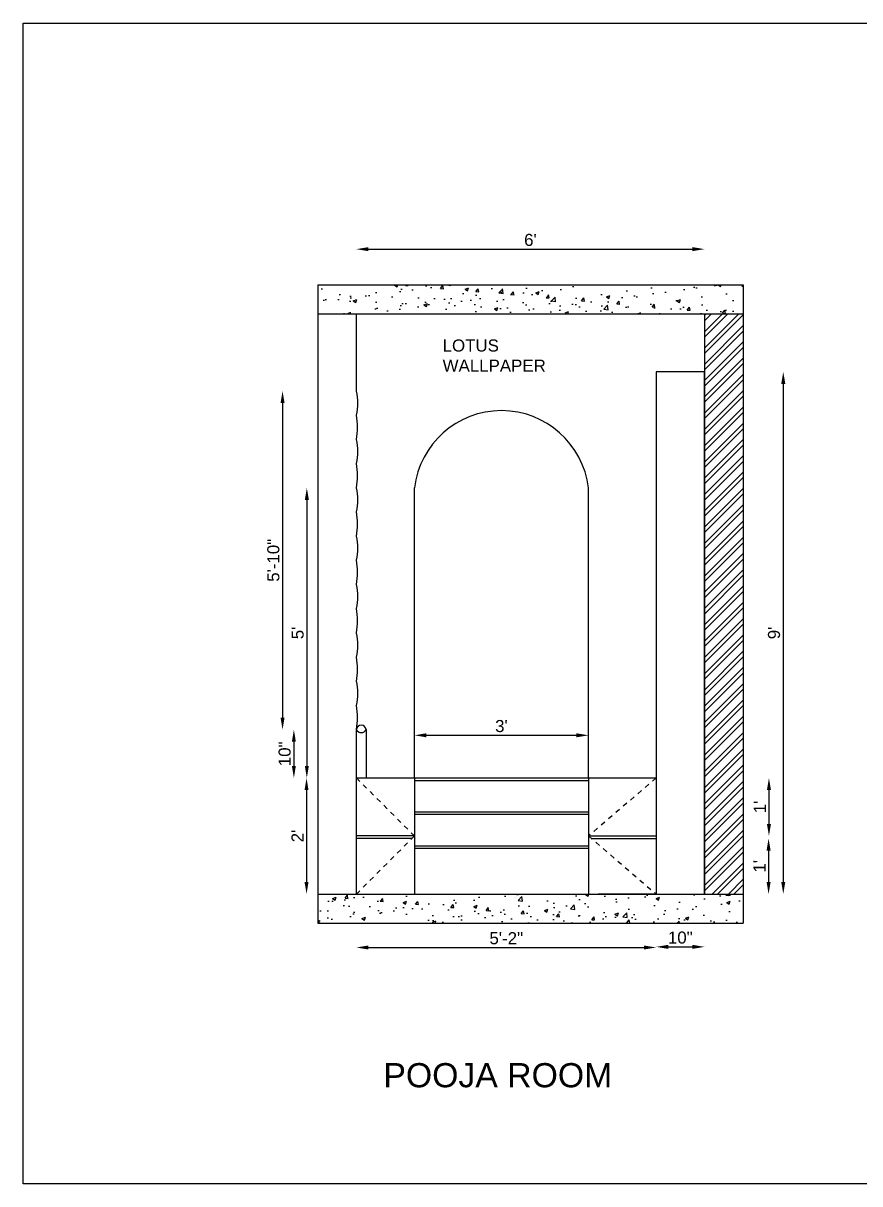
# Model space of a CAD drawing. Header units: feet. Extents: x 2272 to 4893, y 337 to 2916.
# Drawn here: x 3367.7 to 3540.7, y 1481.5 to 1721.5 of the extents above; entities that cross this region are included whole.
import ezdxf

# ---------------------------------------------------------------- set-up
doc = ezdxf.new("R2010")
doc.units = ezdxf.units.FT
doc.linetypes.add('JIS_02_1.0', pattern=[2, 1, -1])
doc.layers.add('Door', color=15, linetype='Continuous')
doc.styles.get("Standard").update_dxf_attribs({"font": 'arial.ttf'})
doc.dimstyles.new('ISO-25', dxfattribs={"dimtxt": 2.5, "dimasz": 2.5, "dimexe": 1.25, "dimexo": 0.625, "dimtad": 1, "dimdec": 0, "dimlunit": 4, "dimtxsty": 'Standard', "dimcen": 2.5, "dimse1": 1, "dimse2": 1, "dimadec": 0, "dimazin": 0, "dimtfac": 1, "dimtdec": 0, "dimtmove": 0, "dimatfit": 3, "dimfxl": 1, "dimarcsym": 0})

# ---------------------------------------------------------------- blocks, each defined once
blk = doc.blocks.new('*D181')
at = {"layer": 'Defpoints', "color": 0, "transparency": 16777216}
for p in [(3498.62, 1649.43), (3498.62, 1541.43), (3524.92, 1541.43)]:
    blk.add_point(p, dxfattribs=at)
at = {"layer": 'Door', "color": 0, "lineweight": -2, "transparency": 16777216}
blk.add_line((3524.92, 1646.93), (3524.92, 1543.93), dxfattribs=at)
at = {"layer": 'Door', "color": 0, "transparency": 16777216}
for points in [[(3524.5, 1646.93), (3525.34, 1646.93), (3524.92, 1649.43)], [(3524.5, 1543.93), (3525.34, 1543.93), (3524.92, 1541.43)]]:
    blk.add_solid(points, dxfattribs=at)
at = {"layer": 'Door', "color": 0, "transparency": 16777216, "insert": (3523.02, 1595.43), "char_height": 2.5, "attachment_point": 5, "rotation": 90}
blk.add_mtext("9'", dxfattribs=at)
blk = doc.blocks.new('*D182')
at = {"layer": 'Defpoints', "color": 0, "transparency": 16777216}
for p in [(3436.62, 1541.43), (3498.62, 1541.43), (3498.62, 1530.38)]:
    blk.add_point(p, dxfattribs=at)
at = {"layer": 'Door', "color": 0, "lineweight": -2, "transparency": 16777216}
blk.add_line((3439.12, 1530.38), (3496.12, 1530.38), dxfattribs=at)
at = {"layer": 'Door', "color": 0, "transparency": 16777216}
for points in [[(3439.12, 1530.79), (3439.12, 1529.96), (3436.62, 1530.38)], [(3496.12, 1530.79), (3496.12, 1529.96), (3498.62, 1530.38)]]:
    blk.add_solid(points, dxfattribs=at)
at = {"layer": 'Door', "color": 0, "transparency": 16777216, "insert": (3467.62, 1532.28), "char_height": 2.5, "attachment_point": 5}
blk.add_mtext('5\'-2"', dxfattribs=at)
blk = doc.blocks.new('*D183')
at = {"layer": 'Defpoints', "color": 0, "transparency": 16777216}
for p in [(3436.62, 1565.43), (3426.31, 1541.43), (3436.62, 1541.43)]:
    blk.add_point(p, dxfattribs=at)
at = {"layer": 'Door', "color": 0, "lineweight": -2, "transparency": 16777216}
blk.add_line((3426.31, 1562.93), (3426.31, 1543.93), dxfattribs=at)
at = {"layer": 'Door', "color": 0, "transparency": 16777216}
for points in [[(3425.89, 1562.93), (3426.72, 1562.93), (3426.31, 1565.43)], [(3425.89, 1543.93), (3426.72, 1543.93), (3426.31, 1541.43)]]:
    blk.add_solid(points, dxfattribs=at)
at = {"layer": 'Door', "color": 0, "transparency": 16777216, "insert": (3424.43, 1553.43), "char_height": 2.5, "attachment_point": 5, "rotation": 90}
blk.add_mtext("2'", dxfattribs=at)
blk = doc.blocks.new('*D184')
at = {"layer": 'Defpoints', "color": 0, "transparency": 16777216}
for p in [(3484.62, 1574.26), (3448.62, 1565.43), (3484.62, 1565.43)]:
    blk.add_point(p, dxfattribs=at)
at = {"layer": 'Door', "color": 0, "lineweight": -2, "transparency": 16777216}
blk.add_line((3451.12, 1574.26), (3482.12, 1574.26), dxfattribs=at)
at = {"layer": 'Door', "color": 0, "transparency": 16777216}
for points in [[(3451.12, 1574.68), (3451.12, 1573.84), (3448.62, 1574.26)], [(3482.12, 1574.68), (3482.12, 1573.84), (3484.62, 1574.26)]]:
    blk.add_solid(points, dxfattribs=at)
at = {"layer": 'Door', "color": 0, "transparency": 16777216, "insert": (3466.62, 1576.16), "char_height": 2.5, "attachment_point": 5}
blk.add_mtext("3'", dxfattribs=at)
blk = doc.blocks.new('*D185')
at = {"layer": 'Defpoints', "color": 0, "transparency": 16777216}
for p in [(3436.62, 1645.46), (3421.35, 1575.43), (3436.62, 1575.43)]:
    blk.add_point(p, dxfattribs=at)
at = {"layer": 'Door', "color": 0, "lineweight": -2, "transparency": 16777216}
blk.add_line((3421.35, 1642.96), (3421.35, 1577.93), dxfattribs=at)
at = {"layer": 'Door', "color": 0, "transparency": 16777216}
for points in [[(3420.93, 1642.96), (3421.77, 1642.96), (3421.35, 1645.46)], [(3420.93, 1577.93), (3421.77, 1577.93), (3421.35, 1575.43)]]:
    blk.add_solid(points, dxfattribs=at)
at = {"layer": 'Door', "color": 0, "transparency": 16777216, "insert": (3419.45, 1610.45), "char_height": 2.5, "attachment_point": 5, "rotation": 90}
blk.add_mtext('5\'-10"', dxfattribs=at)
blk = doc.blocks.new('*D186')
at = {"layer": 'Defpoints', "color": 0, "transparency": 16777216}
for p in [(3436.62, 1575.43), (3423.69, 1565.43), (3436.62, 1565.43)]:
    blk.add_point(p, dxfattribs=at)
at = {"layer": 'Door', "color": 0, "lineweight": -2, "transparency": 16777216}
blk.add_line((3423.69, 1572.93), (3423.69, 1567.93), dxfattribs=at)
at = {"layer": 'Door', "color": 0, "transparency": 16777216}
for points in [[(3423.27, 1572.93), (3424.1, 1572.93), (3423.69, 1575.43)], [(3423.27, 1567.93), (3424.1, 1567.93), (3423.69, 1565.43)]]:
    blk.add_solid(points, dxfattribs=at)
at = {"layer": 'Door', "color": 0, "transparency": 16777216, "insert": (3421.79, 1570.43), "char_height": 2.5, "attachment_point": 5, "rotation": 90}
blk.add_mtext('10"', dxfattribs=at)
blk = doc.blocks.new('*D187')
at = {"layer": 'Defpoints', "color": 0, "transparency": 16777216}
for p in [(3498.62, 1541.43), (3508.62, 1541.43), (3508.62, 1530.51)]:
    blk.add_point(p, dxfattribs=at)
at = {"layer": 'Door', "color": 0, "lineweight": -2, "transparency": 16777216}
blk.add_line((3501.12, 1530.51), (3506.12, 1530.51), dxfattribs=at)
at = {"layer": 'Door', "color": 0, "transparency": 16777216}
for points in [[(3501.12, 1530.92), (3501.12, 1530.09), (3498.62, 1530.51)], [(3506.12, 1530.92), (3506.12, 1530.09), (3508.62, 1530.51)]]:
    blk.add_solid(points, dxfattribs=at)
at = {"layer": 'Door', "color": 0, "transparency": 16777216, "insert": (3503.62, 1532.41), "char_height": 2.5, "attachment_point": 5}
blk.add_mtext('10"', dxfattribs=at)
blk = doc.blocks.new('*D224')
at = {"layer": 'Defpoints', "color": 0, "transparency": 16777216}
for p in [(3448.62, 1625.43), (3426.37, 1565.43), (3448.62, 1565.43)]:
    blk.add_point(p, dxfattribs=at)
at = {"layer": 'Door', "color": 0, "lineweight": -2, "transparency": 16777216}
blk.add_line((3426.37, 1622.93), (3426.37, 1567.93), dxfattribs=at)
at = {"layer": 'Door', "color": 0, "transparency": 16777216}
for points in [[(3425.96, 1622.93), (3426.79, 1622.93), (3426.37, 1625.43)], [(3425.96, 1567.93), (3426.79, 1567.93), (3426.37, 1565.43)]]:
    blk.add_solid(points, dxfattribs=at)
at = {"layer": 'Door', "color": 0, "transparency": 16777216, "insert": (3424.48, 1595.43), "char_height": 2.5, "attachment_point": 5, "rotation": 90}
blk.add_mtext("5'", dxfattribs=at)
blk = doc.blocks.new('*D261')
at = {"color": 0, "lineweight": -2, "transparency": 16777216}
blk.add_line((3439.12, 1674.8), (3506.12, 1674.8), dxfattribs=at)
at = {"color": 0, "transparency": 16777216}
for points in [[(3439.12, 1675.22), (3439.12, 1674.38), (3436.62, 1674.8)], [(3506.12, 1675.22), (3506.12, 1674.38), (3508.62, 1674.8)]]:
    blk.add_solid(points, dxfattribs=at)
at = {"layer": 'Defpoints', "color": 0, "transparency": 16777216}
for p in [(3508.62, 1674.8), (3436.62, 1661.43), (3508.62, 1661.43)]:
    blk.add_point(p, dxfattribs=at)
at = {"color": 0, "transparency": 16777216, "insert": (3472.62, 1676.7), "char_height": 2.5, "attachment_point": 5}
blk.add_mtext("6'", dxfattribs=at)
blk = doc.blocks.new('*D342')
at = {"color": 0, "lineweight": -2, "transparency": 16777216}
blk.add_line((3521.96, 1562.93), (3521.96, 1555.93), dxfattribs=at)
at = {"color": 0, "transparency": 16777216}
for points in [[(3521.54, 1562.93), (3522.37, 1562.93), (3521.96, 1565.43)], [(3521.54, 1555.93), (3522.37, 1555.93), (3521.96, 1553.43)]]:
    blk.add_solid(points, dxfattribs=at)
at = {"layer": 'Defpoints', "color": 0, "transparency": 16777216}
for p in [(3498.62, 1565.43), (3498.62, 1553.43), (3521.96, 1553.43)]:
    blk.add_point(p, dxfattribs=at)
at = {"color": 0, "transparency": 16777216, "insert": (3520.08, 1559.43), "char_height": 2.5, "attachment_point": 5, "rotation": 90}
blk.add_mtext("1'", dxfattribs=at)
blk = doc.blocks.new('*D343')
at = {"color": 0, "lineweight": -2, "transparency": 16777216}
blk.add_line((3521.88, 1550.43), (3521.88, 1543.93), dxfattribs=at)
at = {"color": 0, "transparency": 16777216}
for points in [[(3521.47, 1550.43), (3522.3, 1550.43), (3521.88, 1552.93)], [(3521.47, 1543.93), (3522.3, 1543.93), (3521.88, 1541.43)]]:
    blk.add_solid(points, dxfattribs=at)
at = {"layer": 'Defpoints', "color": 0, "transparency": 16777216}
for p in [(3498.62, 1552.93), (3498.62, 1541.43), (3521.88, 1541.43)]:
    blk.add_point(p, dxfattribs=at)
at = {"color": 0, "transparency": 16777216, "insert": (3520, 1547.18), "char_height": 2.5, "attachment_point": 5, "rotation": 90}
blk.add_mtext("1'", dxfattribs=at)

msp = doc.modelspace()

# ---------------------------------------------------------------- hatches: boundary and pattern name
at = {"layer": 'Door', "true_color": 0x105689}
h = msp.add_hatch(dxfattribs=at)
h.set_pattern_fill('AR-CONC', color=146, scale=0.04)
h.set_pattern_definition([(50, (-1289.685, 991.4474), (7.287387, -0.6375634), [0.762, -8.382]), (355, (-1289.685, 991.4474), (-1.409737, 7.642274), [0.6096, -6.705623]), (100.45144, (-1289.078, 991.394), (5.87765, 7.00471), [0.6476, -7.12361]), (46.1842, (-1289.685, 993.479), (10.843162, -1.681693), [1.143, -12.573]), (96.63556, (-1288.782, 993.339), (9.496165, 9.897045), [0.9714, -10.685424]), (351.18415, (-1289.685, 993.479), (9.496165, 9.897045), [0.914399, -10.05839]), (21, (-1288.669, 992.9714), (6.064576, -4.090608), [0.762, -8.382]), (326, (-1288.669, 992.9714), (2.472081, 7.367519), [0.6096, -6.7056]), (71.45144, (-1288.164, 992.6305), (8.536657, 3.276911), [0.6476, -7.123598]), (37.5, (-1289.6851, 991.4474), (0.1235441, 3.3822016), [0, -6.62432, 0, -6.8072, 0, -6.731]), (7.5, (-1289.685, 991.4474), (2.6727865, 4.007223), [0, -3.88112, 0, -6.47192, 0, -2.5654]), (327.5, (-1291.9508, 991.4474), (5.4236238, -0.2291498), [0, -2.54, 0, -7.9248, 0, -10.5156]), (317.5, (-1292.967, 991.4474), (5.9251673, 1.0170596), [0, -3.302, 0, -5.26288, 0, -7.4676])])
h.paths.add_polyline_path([(3428.623, 1667.435), (3428.623, 1661.435), (3516.623, 1661.435), (3516.623, 1667.435)])
h.paths.add_polyline_path([(3428.623, 1541.435), (3428.623, 1535.435), (3516.623, 1535.435), (3516.623, 1541.435)])
h = msp.add_hatch(dxfattribs=at)
h.set_pattern_fill('ANSI32', color=146, scale=0.25)
h.set_pattern_definition([(45, (-1289.6851, 991.4474), (-1.683798, 1.683798), []), (45, (-1288.5626, 991.4474), (-1.683798, 1.683798), [])])
h.paths.add_polyline_path([(3516.623, 1661.435), (3508.623, 1661.435), (3508.623, 1541.435), (3516.623, 1541.435)])

# ---------------------------------------------------------------- linework, layer by layer
at = {"linetype": 'JIS_02_1.0'}
for p, q in [((3436.623, 1565.435), (3448.623, 1553.435)), ((3498.623, 1565.435), (3484.623, 1553.435)), ((3448.623, 1553.435), (3436.623, 1541.435)), ((3484.623, 1553.435), (3498.623, 1541.435))]:
    msp.add_line(p, q, dxfattribs=at)
for p, q in [((3448.623, 1553.435), (3436.623, 1553.435)), ((3448.123, 1552.935), (3436.623, 1552.935)), ((3484.623, 1553.435), (3498.623, 1553.435)), ((3485.207, 1552.935), (3498.623, 1552.935))]:
    msp.add_line(p, q)
msp.add_lwpolyline([(3367.701, 1721.528), (3581.476, 1721.528), (3581.476, 1481.509), (3367.701, 1481.509)], close=True)
at = {"layer": 'Door', "color": 242, "true_color": 0xcd2027}
for p, q in [((3428.623, 1667.435), (3428.623, 1535.435)), ((3428.623, 1667.435), (3516.623, 1667.435)), ((3516.623, 1667.435), (3516.623, 1535.435)), ((3428.623, 1661.435), (3516.623, 1661.435)), ((3436.618, 1645.459), (3436.618, 1661.435)), ((3508.623, 1661.435), (3508.623, 1541.435)), ((3508.623, 1541.435), (3508.623, 1649.435)), ((3436.623, 1565.435), (3436.623, 1575.435)), ((3438.623, 1575.435), (3438.623, 1565.435)), ((3436.623, 1541.435), (3436.623, 1565.435)), ((3428.623, 1541.435), (3516.623, 1541.435)), ((3436.623, 1541.435), (3448.623, 1541.435)), ((3498.623, 1541.435), (3486.623, 1541.435)), ((3428.623, 1535.435), (3516.623, 1535.435))]:
    msp.add_line(p, q, dxfattribs=at)
at = {"layer": 'Door', "color": 141, "true_color": 0xadddf7}
for p, q in [((3508.623, 1649.435), (3498.623, 1649.435)), ((3498.623, 1649.435), (3498.623, 1541.435))]:
    msp.add_line(p, q, dxfattribs=at)
at = {"layer": 'Door', "color": 40, "true_color": 0xf8d731}
for p, q in [((3448.623, 1565.435), (3448.623, 1625.435)), ((3484.623, 1565.435), (3484.623, 1625.435))]:
    msp.add_line(p, q, dxfattribs=at)
at = {"layer": 'Door', "color": 25, "true_color": 0xb4623c}
for p, q in [((3436.623, 1565.435), (3448.623, 1565.435)), ((3448.623, 1565.435), (3448.623, 1541.435)), ((3448.623, 1565.435), (3484.623, 1565.435)), ((3448.623, 1564.935), (3484.623, 1564.935)), ((3484.623, 1565.435), (3498.623, 1565.435)), ((3484.623, 1565.435), (3484.623, 1541.435)), ((3448.623, 1558.435), (3484.623, 1558.435)), ((3448.623, 1557.935), (3484.623, 1557.935)), ((3448.623, 1551.435), (3484.623, 1551.435)), ((3448.623, 1550.935), (3484.623, 1550.935))]:
    msp.add_line(p, q, dxfattribs=at)
at = {"layer": 'Door', "color": 215, "true_color": 0xa953a0}
for centre, radius, start, end in [((3426.426, 1642.959), 10.494, 346.21806, 13.78194), ((3423.956, 1637.959), 12.906, 348.83072, 11.16928), ((3426.426, 1632.959), 10.494, 346.21806, 13.78194), ((3423.956, 1627.959), 12.906, 348.83072, 11.16928), ((3426.426, 1622.959), 10.494, 346.21806, 13.78194), ((3423.956, 1617.959), 12.906, 348.83072, 11.16928), ((3426.426, 1612.959), 10.494, 346.21806, 13.78194), ((3423.956, 1607.959), 12.906, 348.83072, 11.16928), ((3426.431, 1602.959), 10.494, 346.21806, 13.78194), ((3423.962, 1597.959), 12.906, 348.83072, 11.16928), ((3426.431, 1592.898), 10.494, 346.21806, 13.78194), ((3423.962, 1587.898), 12.906, 348.83072, 11.16928), ((3426.431, 1582.935), 10.494, 346.21806, 13.78194), ((3423.962, 1577.935), 12.906, 348.83072, 11.16928)]:
    msp.add_arc(centre, radius, start, end, dxfattribs=at)
at = {"layer": 'Door', "color": 40, "true_color": 0xf8d731}
msp.add_arc((3466.623, 1623.273), 18.129, 6.84928, 173.15072, dxfattribs=at)
at = {"layer": 'Door', "color": 242, "true_color": 0xcd2027}
for centre, radius, start, end in [((3433.127, 1577.935), 4.298, 324.43319, 324.43319), ((3437.623, 1575.373), 1.002, 3.51642, 176.48358), ((3437.623, 1575.93), 1.116, 206.33617, 333.66383)]:
    msp.add_arc(centre, radius, start, end, dxfattribs=at)

# ---------------------------------------------------------------- texts
at = {"color": 4, "attachment_point": 1}
for s, width, gutter_width, insert, char_height in [('{\\C30;\\c2254834;LOTUS WALLPAPER}', 19.12369, 12.5, (3454.457, 1656.123), 2.5), ('POOJA ROOM ', 260.46551, 25, (3442.203, 1506.467), 5)]:
    msp.add_mtext_dynamic_manual_height_columns(s, width=width, gutter_width=gutter_width, heights=[0], dxfattribs=dict(at, insert=insert, char_height=char_height))

# ---------------------------------------------------------------- dimensions: what is measured, and where the dimension line sits
at = {"color": 114, "true_color": 0x139b48}
dim = msp.add_linear_dim(base=(3508.623, 1674.799), p1=(3436.618, 1661.435), p2=(3508.623, 1661.435), dimstyle='ISO-25', dxfattribs=at)
dim.commit()
dim.dimension.update_dxf_attribs({"geometry": '*D261', "text_midpoint": (3472.621, 1676.7)})
at = {"color": 85, "true_color": 0x58ba48}
for base, p1, p2, picture, middle in [((3521.957, 1553.435), (3498.623, 1565.435), (3498.623, 1553.435), '*D342', (3520.077, 1559.435)), ((3521.884170147, 1541.434913982), (3498.62349896, 1552.934913982), (3498.62349896, 1541.434913982), '*D343', (3520.004054185, 1547.184913982))]:
    dim = msp.add_linear_dim(base=base, p1=p1, p2=p2, angle=90, dimstyle='ISO-25', dxfattribs=at)
    dim.commit()
    dim.dimension.update_dxf_attribs({"geometry": picture, "text_midpoint": middle})
at = {"layer": 'Door', "color": 114, "true_color": 0x139b48}
for base, p1, p2, picture, middle in [((3524.921, 1541.435), (3498.623, 1649.435), (3498.623, 1541.435), '*D181', (3523.019, 1595.435)), ((3421.351, 1575.435), (3436.618, 1645.459), (3436.623, 1575.435), '*D185', (3419.45, 1610.447)), ((3426.373, 1565.435), (3448.623, 1625.435), (3448.623, 1565.435), '*D224', (3424.476, 1595.435)), ((3423.687, 1565.435), (3436.623, 1575.435), (3436.623, 1565.435), '*D186', (3421.786, 1570.435)), ((3426.308, 1541.435), (3436.623, 1565.435), (3436.623, 1541.435), '*D183', (3424.427, 1553.435))]:
    dim = msp.add_linear_dim(base=base, p1=p1, p2=p2, angle=90, dimstyle='ISO-25', dxfattribs=at)
    dim.commit()
    dim.dimension.update_dxf_attribs({"geometry": picture, "text_midpoint": middle})
dim = msp.add_linear_dim(base=(3484.623, 1574.261), p1=(3448.623, 1565.435), p2=(3484.623, 1565.435), dimstyle='ISO-25', dxfattribs=at)
dim.commit()
dim.dimension.update_dxf_attribs({"geometry": '*D184', "text_midpoint": (3466.623, 1574.261), "dimtype": 160})
for base, p1, p2, picture, middle in [((3498.623, 1530.376), (3436.623, 1541.435), (3498.623, 1541.435), '*D182', (3467.623, 1532.278)), ((3508.623, 1530.506), (3498.623, 1541.435), (3508.623, 1541.435), '*D187', (3503.623, 1532.407))]:
    dim = msp.add_linear_dim(base=base, p1=p1, p2=p2, dimstyle='ISO-25', dxfattribs=at)
    dim.commit()
    dim.dimension.update_dxf_attribs({"geometry": picture, "text_midpoint": middle})

doc.saveas('drawing.dxf')
